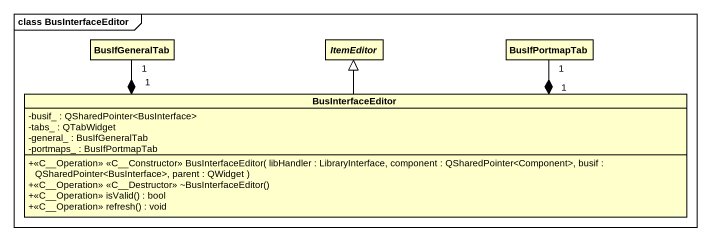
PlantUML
@startuml
mainframe class BusInterfaceEditor
hide circle
hide empty members
skinparam classAttributeIconSize 0
class BusIfGeneralTab
abstract class ItemEditor
class BusIfPortmapTab
class BusInterfaceEditor {
  -busif_ : QSharedPointer<BusInterface>
  -tabs_ : QTabWidget
  -general_ : BusIfGeneralTab
  -portmaps_ : BusIfPortmapTab
  +<<C~__Operation>> <<C~__Constructor>> BusInterfaceEditor( libHandler : LibraryInterface, component : QSharedPointer<Component>, busif : QSharedPointer<BusInterface>, parent : QWidget )
  +<<C~__Operation>> <<C~__Destructor>> ~BusInterfaceEditor()
  +<<C__Operation>> isValid() : bool
  +<<C__Operation>> refresh() : void
}
BusInterfaceEditor "1" *-left- "1" BusIfGeneralTab
BusInterfaceEditor -up-|> ItemEditor
BusInterfaceEditor "1" *-right- "1" BusIfPortmapTab
@enduml
